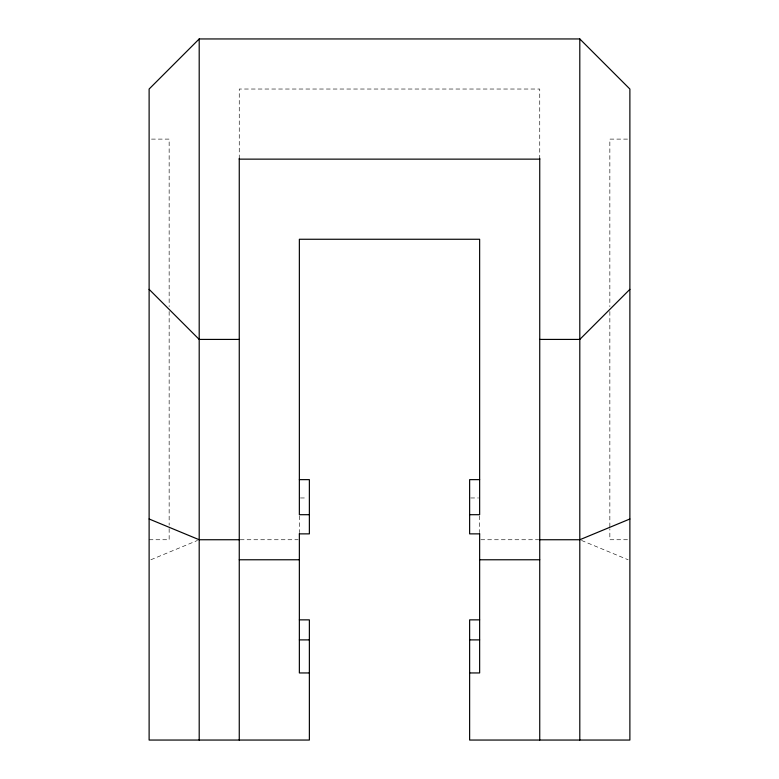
<?xml version="1.0" encoding="UTF-8"?>
<svg xmlns="http://www.w3.org/2000/svg" width="779" height="779" viewBox="0 0 779 779"><rect width="100%" height="100%" fill="white"/><g stroke="black" fill="none" stroke-linecap="round" stroke-linejoin="round"><path stroke-width="0.58" stroke-dasharray="3.9 2.92" d="M150.863 559.76L197.467 540.46M151.477 139.11L169.15 139.11L169.15 306.644M627.523 139.11L609.85 139.11L609.85 306.644M300.47 497.966L307.15 497.966M470.74 497.966L478.53 497.966M149.12 539.74L169.15 539.74L169.15 526.38M240.234 539.74L298.153 539.74M480.847 539.74L538.766 539.74M627.523 539.74L609.85 539.74L609.85 528.805M581.533 540.46L628.137 559.76M609.85 311.503L609.85 527.597M539.74 159.14L539.74 89.03L239.26 89.03L239.26 159.14M479.64 515.864L479.64 532.68M299.36 515.864L299.36 532.68M169.15 311.503L169.15 525.163"/><path stroke-width="1.17" d="M479.64 619.86L469.63 619.86L469.63 740.05L629.88 740.05L629.88 89.03L579.8 38.95L199.2 38.95L149.12 89.03L149.12 740.05L309.37 740.05L309.37 619.86L299.36 619.86M629.88 289.34L579.8 339.42L539.74 339.42M629.88 518.989L579.8 539.74L539.74 539.74M239.26 159.14L539.74 159.14M239.26 339.42L199.2 339.42L149.12 289.34M299.36 479.64L309.37 479.64L309.37 533.868L299.36 533.868M479.64 479.64L469.63 479.64L469.63 533.868L479.64 533.868M309.37 514.695L299.36 514.695L299.36 239.26L479.64 239.26L479.64 514.695L469.63 514.695M239.26 539.74L199.2 539.74L149.12 518.989M239.26 559.77L299.36 559.77M479.64 559.77L539.74 559.77M299.36 639.89L309.37 639.89M469.63 639.89L479.64 639.89M309.37 672.949L299.36 672.949L299.36 533.771M469.63 672.949L479.64 672.949L479.64 533.771M579.8 38.95L579.8 740.05M539.74 158.361L539.74 740.05M239.26 158.361L239.26 740.05M199.2 38.95L199.2 740.05"/></g></svg>
